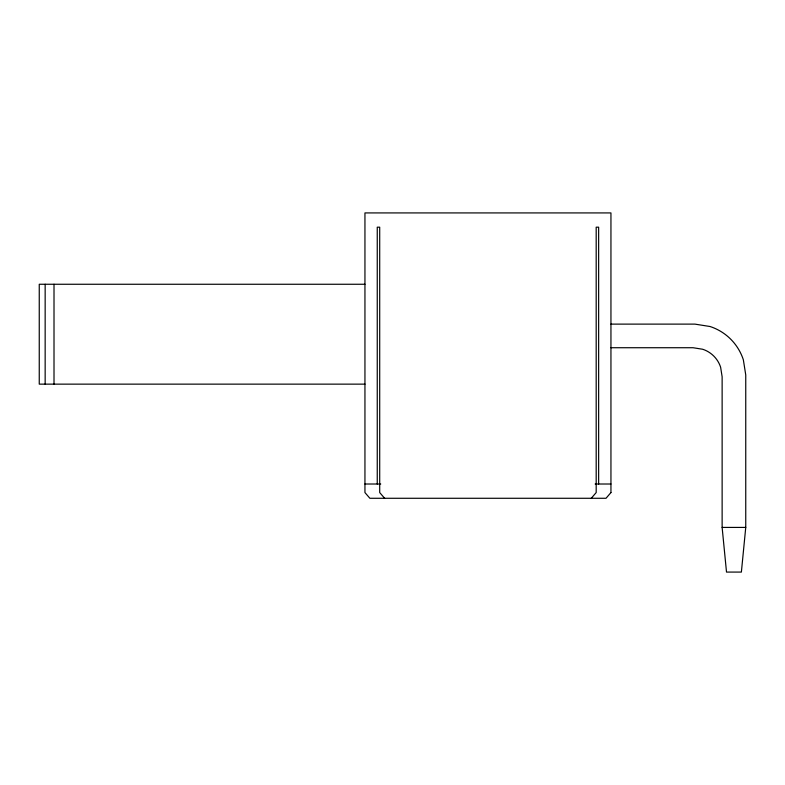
<?xml version="1.0" encoding="UTF-8"?>
<svg xmlns="http://www.w3.org/2000/svg" width="785" height="785" viewBox="0 0 785 785"><rect width="100%" height="100%" fill="white"/><g stroke="black" fill="none" stroke-linecap="round" stroke-linejoin="round"><path stroke-width="1.18" d="M610.946 324.117L694.931 324.117L710.033 326.511A51.898 51.898 0 0 1 743.356 359.824L745.75 374.936L745.75 527.422L741.383 572.079L726.508 572.079L722.131 527.422L722.131 376.79L720.62 367.213A27.985 27.985 0 0 0 702.644 349.247L693.067 347.726L610.946 347.726M591.262 498.279L596.188 492.568L596.188 227.189L598.641 227.189L598.641 484.011M364.966 284.258L39.25 284.258L39.25 384.14L364.996 384.14M364.947 484.011L380.745 484.011M595.148 484.011L610.946 484.011M722.131 527.422L745.75 527.422M384.63 498.279L379.704 492.568L379.704 227.189L377.251 227.189L377.251 484.011M54.008 284.258L54.008 384.14M45.157 284.258L45.157 384.14M610.946 492.568L606.02 498.279L369.872 498.279L364.947 492.568L364.947 212.921L610.946 212.921L610.946 492.568"/></g></svg>
